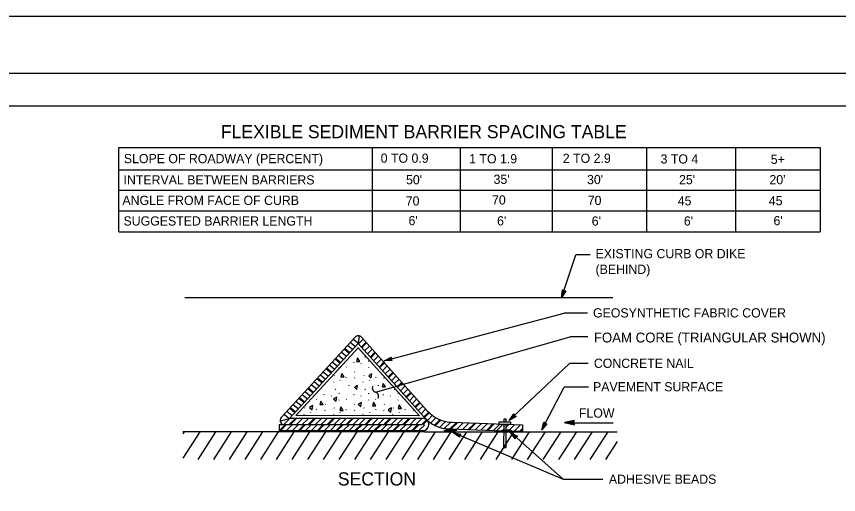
# Model space of a CAD drawing. Extents: x -894 to 866, y -472 to 714.
# Drawn here: x -184 to 441, y 350 to 714 of the extents above; entities that cross this region are included whole.
import ezdxf

# ---------------------------------------------------------------- set-up
doc = ezdxf.new("R2010")
doc.units = 0
for name, color, linetype in [('border_PLOTTING-ELEMENTS', 7, 'Continuous'), ('border_rw_22x34_Cut_Lines', 7, 'Continuous'), ('border_SHEET', 7, 'Continuous'), ('df_FLOW-LINE', 7, 'Continuous'), ('temp_CONSTRUCTION', 7, 'Continuous'), ('temp_CONSTRUCTION-anno', 7, 'Continuous')]:
    doc.layers.add(name, color=color, linetype=linetype)

msp = doc.modelspace()

# ---------------------------------------------------------------- linework, layer by layer
at = {"layer": 'border_PLOTTING-ELEMENTS'}
for points in [[(-894.04, -472.44), (865.96, -472.44), (865.96, 713.56), (-894.04, 713.56)], [(-864.04, 670.56), (835.96, 670.56), (835.96, -429.44), (-864.04, -429.44)]]:
    msp.add_lwpolyline(points, close=True, dxfattribs=at)
at = {"layer": 'border_rw_22x34_Cut_Lines'}
msp.add_lwpolyline([(-864.04, 670.56), (835.96, 670.56), (835.96, -429.44), (-864.04, -429.44)], close=True, dxfattribs=at)
at = {"layer": 'border_SHEET'}
msp.add_line((-814.04, 645.56), (810.96, 645.56), dxfattribs=at)
at = {"layer": 'df_FLOW-LINE'}
for p, q in [((240.53, 406.68), (240.53, 406.68)), ((233.03, 405.03), (233.03, 405.03)), ((233.54, 404.99), (269.92, 404.85)), ((240.52, 403.34), (240.52, 403.34))]:
    msp.add_line(p, q, dxfattribs=at)
msp.add_lwpolyline([(240.53, 406.68), (233.03, 405.03), (240.52, 403.34), (240.25, 403.78), (234.77, 405.02), (240.27, 406.23), (240, 405.79), (236.48, 405.02), (239.99, 404.23), (239.73, 404.67), (238.21, 405.02), (239.73, 405.35), (239.53, 405.01), (240.52, 403.34), (239.53, 405.01)], close=True, dxfattribs=at)
at = {"layer": 'temp_CONSTRUCTION'}
for p, q in [((269.8, 499.9), (-55.64, 499.9)), ((76.74, 470.87), (76.41, 465.05)), ((68.05, 463.88), (72.02, 460.62)), ((70.2, 466.22), (74.16, 462.95)), ((72.34, 468.56), (76.31, 465.29)), ((80, 468.43), (76.37, 464.8)), ((82.12, 466.07), (78.49, 462.44)), ((82.56, 465.57), (78.93, 461.95)), ((84.68, 463.22), (81.05, 459.59)), ((28.73, 410.42), (76.16, 461.97)), ((61.17, 456.38), (65.14, 453.12)), ((63.32, 458.72), (67.28, 455.46)), ((65.46, 461.06), (69.43, 457.79)), ((65.91, 461.55), (69.87, 458.28)), ((76.16, 461.97), (122.65, 410.16)), ((86.8, 460.86), (83.17, 457.23)), ((88.92, 458.5), (85.29, 454.87)), ((89.36, 458), (85.73, 454.37)), ((56.44, 451.22), (60.4, 447.96)), ((58.58, 453.56), (62.54, 450.29)), ((59.03, 454.05), (62.99, 450.78)), ((73.04, 450.46), (72.86, 450.89)), ((78.29, 449.92), (78.1, 449.64)), ((81.44, 454.91), (81.25, 454.63)), ((81.62, 455.02), (81.44, 454.74)), ((84.39, 451.54), (84.2, 451.96)), ((91.48, 455.64), (87.85, 452.01)), ((93.6, 453.29), (89.97, 449.66)), ((95.72, 450.93), (92.09, 447.3)), ((96.16, 450.43), (92.53, 446.8)), ((49.55, 443.72), (53.52, 440.46)), ((51.7, 446.06), (55.66, 442.8)), ((52.15, 446.55), (56.11, 443.28)), ((54.29, 448.88), (58.25, 445.62)), ((61.64, 446.96), (61.45, 446.68)), ((67.18, 447.46), (66.99, 447.18)), ((73.67, 443.63), (73.48, 443.35)), ((84.1, 446.96), (83.91, 446.68)), ((89.64, 447.46), (89.45, 447.18)), ((98.28, 448.07), (94.65, 444.44)), ((100.41, 445.71), (96.77, 442.08)), ((44.82, 438.56), (48.78, 435.3)), ((45.26, 439.05), (49.23, 435.78)), ((47.41, 441.39), (51.37, 438.12)), ((58.18, 440.48), (57.99, 440.9)), ((62.37, 437.38), (62.32, 436.96)), ((67.01, 439.46), (66.82, 439.18)), ((73.51, 438.56), (73.32, 438.98)), ((80.64, 440.48), (80.45, 440.9)), ((84.82, 437.38), (84.78, 436.96)), ((89.47, 439.46), (89.28, 439.18)), ((95.97, 438.56), (95.78, 438.98)), ((102.53, 443.36), (98.89, 439.72)), ((102.97, 442.86), (99.34, 439.23)), ((105.09, 440.5), (101.46, 436.87)), ((107.21, 438.14), (103.58, 434.51)), ((38.38, 431.55), (42.34, 428.29)), ((40.53, 433.89), (44.49, 430.62)), ((42.67, 436.23), (46.63, 432.96)), ((57.5, 436.13), (57.31, 435.85)), ((69.25, 433.12), (69.06, 433.54)), ((79.96, 436.13), (79.77, 435.85)), ((91.7, 433.12), (91.52, 433.54)), ((109.33, 435.79), (105.7, 432.15)), ((109.77, 435.29), (106.14, 431.66)), ((111.89, 432.93), (108.26, 429.3)), ((33.65, 426.39), (37.61, 423.13)), ((35.79, 428.73), (39.75, 425.46)), ((37.94, 431.06), (41.9, 427.8)), ((50.58, 425.92), (50.4, 426.35)), ((55.83, 425.38), (55.65, 425.09)), ((58.98, 430.37), (58.79, 430.09)), ((59.17, 430.48), (58.98, 430.2)), ((61.93, 427), (61.74, 427.42)), ((73.04, 425.92), (72.86, 426.35)), ((78.29, 425.38), (78.1, 425.09)), ((81.44, 430.37), (81.25, 430.09)), ((81.62, 430.48), (81.44, 430.2)), ((84.39, 427), (84.2, 427.42)), ((95.5, 425.92), (95.31, 426.35)), ((100.75, 425.38), (100.56, 425.09)), ((103.89, 430.37), (103.71, 430.09)), ((104.08, 430.48), (103.89, 430.2)), ((106.85, 427), (106.66, 427.42)), ((114.01, 430.57), (110.38, 426.94)), ((116.13, 428.21), (112.5, 424.58)), ((116.57, 427.72), (112.94, 424.09)), ((118.69, 425.36), (115.06, 421.73)), ((26.76, 418.89), (30.72, 415.63)), ((28.91, 421.23), (32.87, 417.96)), ((31.05, 423.57), (35.02, 420.3)), ((31.5, 424.05), (35.46, 420.79)), ((39.18, 422.42), (39, 422.14)), ((44.72, 422.92), (44.54, 422.64)), ((51.21, 419.09), (51.02, 418.81)), ((61.64, 422.42), (61.45, 422.14)), ((67.18, 422.92), (66.99, 422.64)), ((73.67, 419.09), (73.48, 418.81)), ((84.1, 422.42), (83.91, 422.14)), ((89.64, 422.92), (89.45, 422.64)), ((96.12, 419.09), (95.94, 418.81)), ((106.56, 422.42), (106.37, 422.14)), ((112.1, 422.92), (111.91, 422.64)), ((120.81, 423), (117.18, 419.37)), ((122.93, 420.64), (119.3, 417.01)), ((123.37, 420.15), (119.74, 416.52)), ((22.03, 413.73), (25.99, 410.47)), ((24.17, 416.07), (28.13, 412.8)), ((24.62, 416.55), (28.58, 413.29)), ((35.72, 415.94), (35.53, 416.36)), ((39.91, 412.84), (39.86, 412.42)), ((44.55, 414.92), (44.36, 414.64)), ((51.05, 414.02), (50.87, 414.44)), ((58.18, 415.94), (57.99, 416.36)), ((62.37, 412.84), (62.32, 412.42)), ((67.01, 414.92), (66.82, 414.64)), ((73.51, 414.02), (73.32, 414.44)), ((80.64, 415.94), (80.45, 416.36)), ((84.82, 412.84), (84.78, 412.42)), ((89.47, 414.92), (89.28, 414.64)), ((95.97, 414.02), (95.78, 414.44)), ((103.1, 415.94), (102.91, 416.36)), ((107.28, 412.84), (107.23, 412.42)), ((111.92, 414.92), (111.74, 414.64)), ((118.43, 414.02), (118.24, 414.44)), ((125.5, 417.79), (121.86, 414.16)), ((127.62, 415.43), (123.98, 411.8)), ((129.74, 413.07), (126.1, 409.44)), ((130.18, 412.58), (126.55, 408.95)), ((23.78, 408.03), (16.91, 406.15)), ((23.93, 407.88), (19.73, 403.67)), ((19.86, 411.42), (23.82, 408.16)), ((28.42, 408.15), (23.57, 403.29)), ((125.69, 408.17), (23.99, 408.17)), ((29.35, 408.15), (24.5, 403.29)), ((122.65, 410.16), (28.73, 410.42)), ((33.83, 408.15), (28.98, 403.3)), ((38.31, 408.15), (33.47, 403.3)), ((35.04, 411.59), (34.85, 411.31)), ((42.79, 408.15), (37.95, 403.31)), ((43.73, 408.15), (38.89, 403.31)), ((48.21, 408.15), (43.37, 403.31)), ((52.69, 408.15), (47.85, 403.32)), ((57.17, 408.15), (52.34, 403.32)), ((58.1, 408.15), (53.27, 403.32)), ((57.5, 411.59), (57.31, 411.31)), ((62.58, 408.15), (57.76, 403.32)), ((67.06, 408.15), (62.24, 403.33)), ((71.54, 408.15), (66.72, 403.33)), ((72.47, 408.15), (67.66, 403.33)), ((76.95, 408.15), (72.14, 403.34)), ((81.43, 408.15), (76.63, 403.34)), ((79.96, 411.59), (79.77, 411.31)), ((85.91, 408.15), (81.11, 403.35)), ((86.85, 408.15), (82.04, 403.35)), ((91.33, 408.15), (86.53, 403.35)), ((95.81, 408.15), (91.01, 403.36)), ((100.29, 408.15), (95.5, 403.36)), ((101.22, 408.15), (96.43, 403.36)), ((105.7, 408.15), (100.91, 403.36)), ((102.41, 411.59), (102.23, 411.31)), ((110.18, 408.15), (105.4, 403.37)), ((114.66, 408.15), (109.88, 403.37)), ((115.59, 408.15), (110.82, 403.37)), ((120.07, 408.15), (115.3, 403.38)), ((124.55, 408.15), (119.78, 403.38)), ((128.05, 407.17), (124.27, 403.38)), ((128.49, 406.67), (125.22, 403.4)), ((132.42, 410.34), (128.98, 406.91)), ((135.28, 408.72), (131.66, 405.1)), ((138.36, 407.32), (134.39, 403.36)), ((139, 407.03), (135.06, 403.09)), ((20.14, 403.37), (16.02, 403.37)), ((16.02, 403.37), (16.02, 398.67)), ((20.62, 403.35), (16.14, 398.87)), ((21.56, 403.35), (17.08, 398.87)), ((124.48, 403.38), (20.17, 403.38)), ((26.04, 403.36), (21.56, 398.88)), ((30.53, 403.36), (26.05, 398.89)), ((35.01, 403.37), (30.54, 398.89)), ((35.95, 403.37), (31.47, 398.9)), ((40.44, 403.38), (35.96, 398.9)), ((44.92, 403.38), (40.45, 398.91)), ((49.41, 403.39), (44.94, 398.92)), ((50.34, 403.39), (45.87, 398.92)), ((54.83, 403.4), (50.36, 398.93)), ((59.31, 403.4), (54.85, 398.94)), ((63.8, 403.41), (59.34, 398.95)), ((64.74, 403.41), (60.27, 398.95)), ((69.22, 403.42), (64.76, 398.96)), ((73.71, 403.42), (69.25, 398.96)), ((78.19, 403.43), (73.73, 398.97)), ((79.13, 403.43), (74.67, 398.97)), ((83.61, 403.44), (79.16, 398.98)), ((88.1, 403.44), (83.65, 398.99)), ((92.59, 403.45), (88.13, 399)), ((93.52, 403.45), (89.07, 399)), ((98.01, 403.46), (93.56, 399.01)), ((102.49, 403.46), (98.04, 399.01)), ((106.98, 403.47), (102.53, 399.02)), ((107.91, 403.47), (103.47, 399.02)), ((112.4, 403.48), (107.95, 399.03)), ((116.89, 403.48), (112.44, 399.04)), ((121.37, 403.49), (116.93, 399.05)), ((122.31, 403.49), (117.87, 399.05)), ((126.79, 403.5), (122.35, 399.06)), ((124.27, 403.38), (124.27, 403.38)), ((128.78, 401), (126.96, 399.18)), ((129.92, 403.63), (129.79, 403.5)), ((142.37, 405.73), (138.28, 401.69)), ((146.35, 405.2), (141.84, 400.75)), ((144.67, 399.99), (143.58, 398.3)), ((145.94, 400.1), (144.73, 398.23)), ((145.52, 400.31), (186.68, 398.88)), ((150.66, 405.01), (145.83, 400.24)), ((147.16, 400.15), (145.93, 398.24)), ((151.56, 404.97), (146.81, 400.28)), ((148.34, 400.12), (147.17, 398.32)), ((147.83, 405.28), (201.11, 403.39)), ((149.47, 400.02), (148.46, 398.47)), ((155.88, 404.77), (151.11, 400.07)), ((160.18, 404.58), (155.5, 399.95)), ((164.49, 404.38), (159.79, 399.73)), ((165.39, 404.33), (160.85, 399.86)), ((169.97, 404.41), (165.13, 399.63)), ((174.35, 404.28), (169.57, 399.57)), ((178.62, 404.04), (173.91, 399.4)), ((179.59, 404.07), (174.89, 399.44)), ((183.66, 403.7), (179.03, 399.13)), ((186.14, 403.69), (181.56, 399.18)), ((190.71, 403.57), (188.73, 401.62)), ((195.02, 403.37), (190.37, 398.79)), ((199.43, 403.27), (194.75, 398.66)), ((200.85, 400.22), (199.13, 398.53)), ((201.11, 403.39), (201.07, 398.47)), ((126.66, 397.99), (-57.05, 397.99)), ((-44.16, 397.99), (-57.05, 378.14)), ((-56.09, 397.99), (-57.05, 396.5)), ((-32.24, 397.99), (-45.79, 377.12)), ((-20.31, 397.99), (-33.86, 377.12)), ((-8.39, 397.99), (-21.94, 377.12)), ((3.53, 397.99), (-10.02, 377.12)), ((15.46, 397.99), (1.91, 377.12)), ((27.38, 397.99), (13.83, 377.12)), ((126.45, 398.8), (16.02, 398.8)), ((39.3, 397.99), (25.76, 377.12)), ((51.23, 397.99), (37.68, 377.12)), ((63.15, 397.99), (49.6, 377.12)), ((75.07, 397.99), (61.53, 377.12)), ((87, 397.99), (73.45, 377.12)), ((98.92, 397.99), (85.37, 377.12)), ((110.84, 397.99), (97.3, 377.12)), ((122.77, 397.99), (109.22, 377.12)), ((134.69, 397.99), (121.14, 377.12)), ((126.66, 397.99), (272.99, 397.99)), ((146.62, 397.99), (133.07, 377.12)), ((141.8, 399.23), (141.62, 398.95)), ((143.34, 399.77), (142.49, 398.46)), ((158.54, 397.99), (144.99, 377.12)), ((150.5, 399.78), (149.84, 398.76)), ((170.46, 397.99), (156.91, 377.12)), ((182.39, 397.99), (168.84, 377.12)), ((194.31, 397.99), (180.76, 377.12)), ((183.62, 398.69), (183.44, 398.41)), ((185.16, 399.24), (184.31, 397.93)), ((186.49, 399.45), (185.4, 397.76)), ((186.63, 399.78), (185.69, 398.86)), ((187.76, 399.57), (186.55, 397.7)), ((186.66, 398.89), (186.6, 398.83)), ((188.98, 399.61), (187.75, 397.71)), ((188.77, 398.83), (201.07, 398.47)), ((190.16, 399.59), (188.99, 397.78)), ((191.29, 399.49), (190.28, 397.93)), ((192.33, 399.25), (191.66, 398.22)), ((206.23, 397.99), (192.69, 377.12)), ((201.02, 399.46), (200.05, 398.5)), ((218.16, 397.99), (204.61, 377.12)), ((230.08, 397.99), (216.53, 377.12)), ((242, 397.99), (228.46, 377.12)), ((253.93, 397.99), (240.38, 377.12)), ((265.85, 397.99), (252.3, 377.12)), ((272.99, 390.62), (264.23, 377.12))]:
    msp.add_line(p, q, dxfattribs=at)
for points in [[(17.74, 408.92), (73.78, 470.01)], [(78.68, 469.98), (128.61, 414.09)], [(23.99, 408.17), (76.25, 465.13)], [(76.25, 465.13), (126.3, 409.11)], [(188.69, 405.42), (188.71, 407.66), (186.77, 407.67), (186.75, 405.43)], [(186.74, 403.83), (186.62, 386.26), (188.56, 386.25), (188.68, 403.76)]]:
    msp.add_lwpolyline(points, dxfattribs=at)
for points in [[(75.76, 454.3), (74.95, 451.59), (77.52, 451.59)], [(63.69, 442.49), (62.87, 439.78), (65.45, 439.78)], [(86.61, 442.15), (84.18, 440.69), (86.08, 438.96)], [(75.76, 433.33), (73.33, 431.87), (75.23, 430.14)], [(95.27, 434.83), (94.46, 432.12), (97.03, 432.12)], [(47.82, 421.46), (47, 418.75), (49.58, 418.75)], [(59.89, 424.51), (57.46, 423.05), (59.36, 421.32)], [(78.6, 420.44), (76.18, 418.98), (78.08, 417.25)], [(87.83, 420.65), (87.02, 417.93), (89.6, 417.93)], [(41.71, 418), (39.28, 416.54), (41.19, 414.8)], [(63.01, 416.98), (62.2, 414.27), (64.77, 414.27)], [(101.39, 416.24), (98.96, 414.77), (100.87, 413.04)], [(107.37, 418.47), (106.55, 415.76), (109.13, 415.76)], [(192.24, 405.39), (183.14, 405.46), (183.13, 403.82), (192.23, 403.76)]]:
    msp.add_lwpolyline(points, close=True, dxfattribs=at)
for centre, radius, start, end in [((76.22, 467.78), 3.3, 41.78092, 137.46946), ((76.22, 467.78), 3.3, 41.78221, 137.46988), ((148.3, 431.68), 26.4, 221.78074, 268.97936), ((20.17, 406.68), 3.3, 137.46956, 270), ((24, 408.17), 0.00264, 137.47235, 270), ((125.19, 403.5), 4.7, 268.13279, 90.93958), ((145.99, 426.7), 26.4, 221.78088, 268.97895)]:
    msp.add_arc(centre, radius, start, end, dxfattribs=at)
for centre in [(146.28, 399.19), (188.1, 398.65)]:
    msp.add_ellipse(centre, major_axis=(4.67, 0.23), ratio=0.199687, dxfattribs=at)
at = {"layer": 'temp_CONSTRUCTION-anno'}
for p, q in [((-105.82, 613.92), (427.16, 613.92)), ((-105.82, 550.07), (-105.82, 613.92)), ((86.98, 550.07), (86.98, 613.92)), ((153.83, 550.07), (153.83, 613.92)), ((223.91, 549.83), (223.91, 613.67)), ((295.57, 550.07), (295.57, 613.92)), ((363.18, 550.07), (363.18, 613.92)), ((427.4, 550.07), (427.4, 613.92)), ((-105.82, 597.16), (194.9, 597.16)), ((-25.73, 597.16), (427.4, 597.16)), ((91.86, 597.16), (172.05, 597.16)), ((-105.82, 581.56), (427.16, 581.56)), ((-105.92, 565.96), (275.38, 565.96)), ((274.5, 566), (427.16, 566)), ((-105.82, 550.07), (427.16, 550.07)), ((230.71, 499.9), (241.6, 532.48)), ((252.34, 532.48), (241.6, 532.48)), ((230.71, 499.9), (230.71, 499.9)), ((231.35, 506.01), (231.35, 506.01)), ((233.89, 505.17), (233.89, 505.17)), ((97.68, 452.5), (232.73, 488.12)), ((250.32, 488.12), (232.73, 488.12)), ((89.39, 428.26), (237.2, 470.25)), ((250.6, 470.25), (237.2, 470.25)), ((95.86, 451.98), (95.86, 451.98)), ((101.33, 454.8), (101.33, 454.8)), ((102.01, 452.22), (102.01, 452.22)), ((193.34, 409.12), (236.66, 449.84)), ((250.92, 449.84), (236.66, 449.84)), ((215.66, 399.55), (232.8, 431.97)), ((251.2, 431.97), (232.8, 431.97)), ((190.92, 406.69), (190.92, 406.69)), ((194.38, 411.77), (194.38, 411.77)), ((196.21, 409.83), (196.21, 409.83)), ((217.29, 405.47), (217.29, 405.47)), ((219.65, 404.23), (219.65, 404.23)), ((232.18, 361.81), (148.14, 397.52)), ((148.14, 397.52), (148.14, 397.52)), ((153.14, 393.94), (153.14, 393.94)), ((154.18, 396.4), (154.18, 396.4)), ((191.82, 397.6), (191.82, 397.6)), ((232.2, 361.79), (192.08, 397.49)), ((197.28, 394.77), (197.28, 394.77)), ((215.66, 399.55), (215.66, 399.55)), ((195.57, 392.72), (195.57, 392.72)), ((262.06, 361.79), (232.2, 361.79))]:
    msp.add_line(p, q, dxfattribs=at)
for points in [[(233.89, 505.17), (230.71, 499.9), (231.35, 506.02), (231.62, 505.7), (231.15, 501.22), (233.48, 505.08), (233.08, 504.99), (231.59, 502.52), (231.89, 505.39), (232.16, 505.07), (232.03, 503.83), (232.68, 504.9), (232.36, 504.83), (231.35, 506.02), (232.36, 504.83)], [(102.01, 452.22), (95.86, 451.98), (101.33, 454.8), (101.21, 454.4), (97.21, 452.34), (101.71, 452.51), (101.42, 452.79), (98.53, 452.69), (101.09, 454), (100.98, 453.61), (99.87, 453.04), (101.12, 453.08), (100.89, 453.31), (101.33, 454.8), (100.89, 453.31)], [(196.21, 409.83), (190.92, 406.69), (194.38, 411.77), (194.47, 411.37), (191.93, 407.65), (195.81, 409.94), (195.41, 410.05), (192.93, 408.58), (194.55, 410.96), (194.64, 410.56), (193.94, 409.53), (195.01, 410.17), (194.71, 410.25), (194.38, 411.77), (194.71, 410.25)], [(219.65, 404.23), (215.66, 399.55), (217.29, 405.47), (217.5, 405.12), (216.31, 400.78), (219.24, 404.2), (218.82, 404.18), (216.95, 401.99), (217.72, 404.76), (217.93, 404.41), (217.6, 403.21), (218.41, 404.16), (218.09, 404.14), (217.29, 405.47), (218.09, 404.14)], [(153.14, 393.94), (148.14, 397.52), (154.18, 396.4), (153.85, 396.15), (149.42, 396.98), (153.08, 394.35), (153.02, 394.76), (150.68, 396.44), (153.51, 395.91), (153.18, 395.67), (151.95, 395.9), (152.97, 395.17), (152.92, 395.49), (154.18, 396.4), (152.92, 395.49)], [(195.57, 392.72), (191.82, 397.6), (197.28, 394.77), (196.89, 394.64), (192.89, 396.71), (195.63, 393.13), (195.7, 393.54), (193.94, 395.82), (196.5, 394.5), (196.1, 394.37), (195, 394.94), (195.76, 393.95), (195.81, 394.27), (197.28, 394.77), (195.81, 394.27)]]:
    msp.add_lwpolyline(points, close=True, dxfattribs=at)
for centre, start, end in [((90.15, 431.43), 155.76729, 256.57772), ((88.41, 425.08), 332.57229, 73.38272)]:
    msp.add_arc(centre, 3.27, start, end, dxfattribs=at)

# ---------------------------------------------------------------- texts
for s, height, p in [('FLEXIBLE SEDIMENT BARRIER SPACING TABLE', 10, (-28.19, 621.02)), ('SLOPE OF ROADWAY (PERCENT)', 7, (-101.89, 602.11)), ('0 TO 0.9', 7, (93.29, 602.43)), ('1 TO 1.9', 7, (160.53, 601.97)), ('2 TO 2.9', 7, (231.68, 602.37)), ('3 TO 4', 7, (305.97, 601.84)), ('5+', 7, (389.69, 601.55)), ('INTERVAL BETWEEN BARRIERS ', 7, (-102.14, 585.95)), ("50'", 7, (112.54, 586.03)), ("35'", 7, (179.06, 586.39)), ("30'", 7, (250.09, 586.19)), ("25'", 7, (320.01, 586.11)), ("20'", 7, (388.71, 586.12)), ('ANGLE FROM FACE OF CURB', 7, (-103, 570.38)), ('70', 7, (112.32, 569.94)), ('70', 7, (177.9, 570.71)), ('70', 7, (250.62, 570.34)), ('45', 7, (319.02, 570.05)), ('45', 7, (388.24, 570.13)), ('SUGGESTED BARRIER LENGTH', 7, (-102.16, 554.74)), ("6'", 7, (114.44, 555.01)), ("6'", 7, (181.7, 554.84)), ("6'", 7, (253.64, 554.7)), ("6'", 7, (323.67, 554.77)), ("6'", 7, (391.79, 555.01)), ('EXISTING CURB OR DIKE', 7, (256.57, 529.93)), ('(BEHIND)', 7, (256.57, 518.03)), ('GEOSYNTHETIC FABRIC COVER', 7, (254.64, 484.93)), ('FOAM CORE (TRIANGULAR SHOWN)', 7.5, (255.28, 465.93)), ('CONCRETE NAIL', 7, (255.28, 446.65)), ('PAVEMENT SURFACE', 7, (254.64, 428.79)), ('SECTION', 10, (60.69, 357.3)), ('ADHESIVE BEADS', 7, (266.69, 358.61))]:
    msp.add_text(s, height=height, dxfattribs=at).set_placement(p)
msp.add_text('FLOW', height=7, rotation=0.1223, dxfattribs=at).set_placement((243.94, 408.81))

doc.saveas('drawing.dxf')
